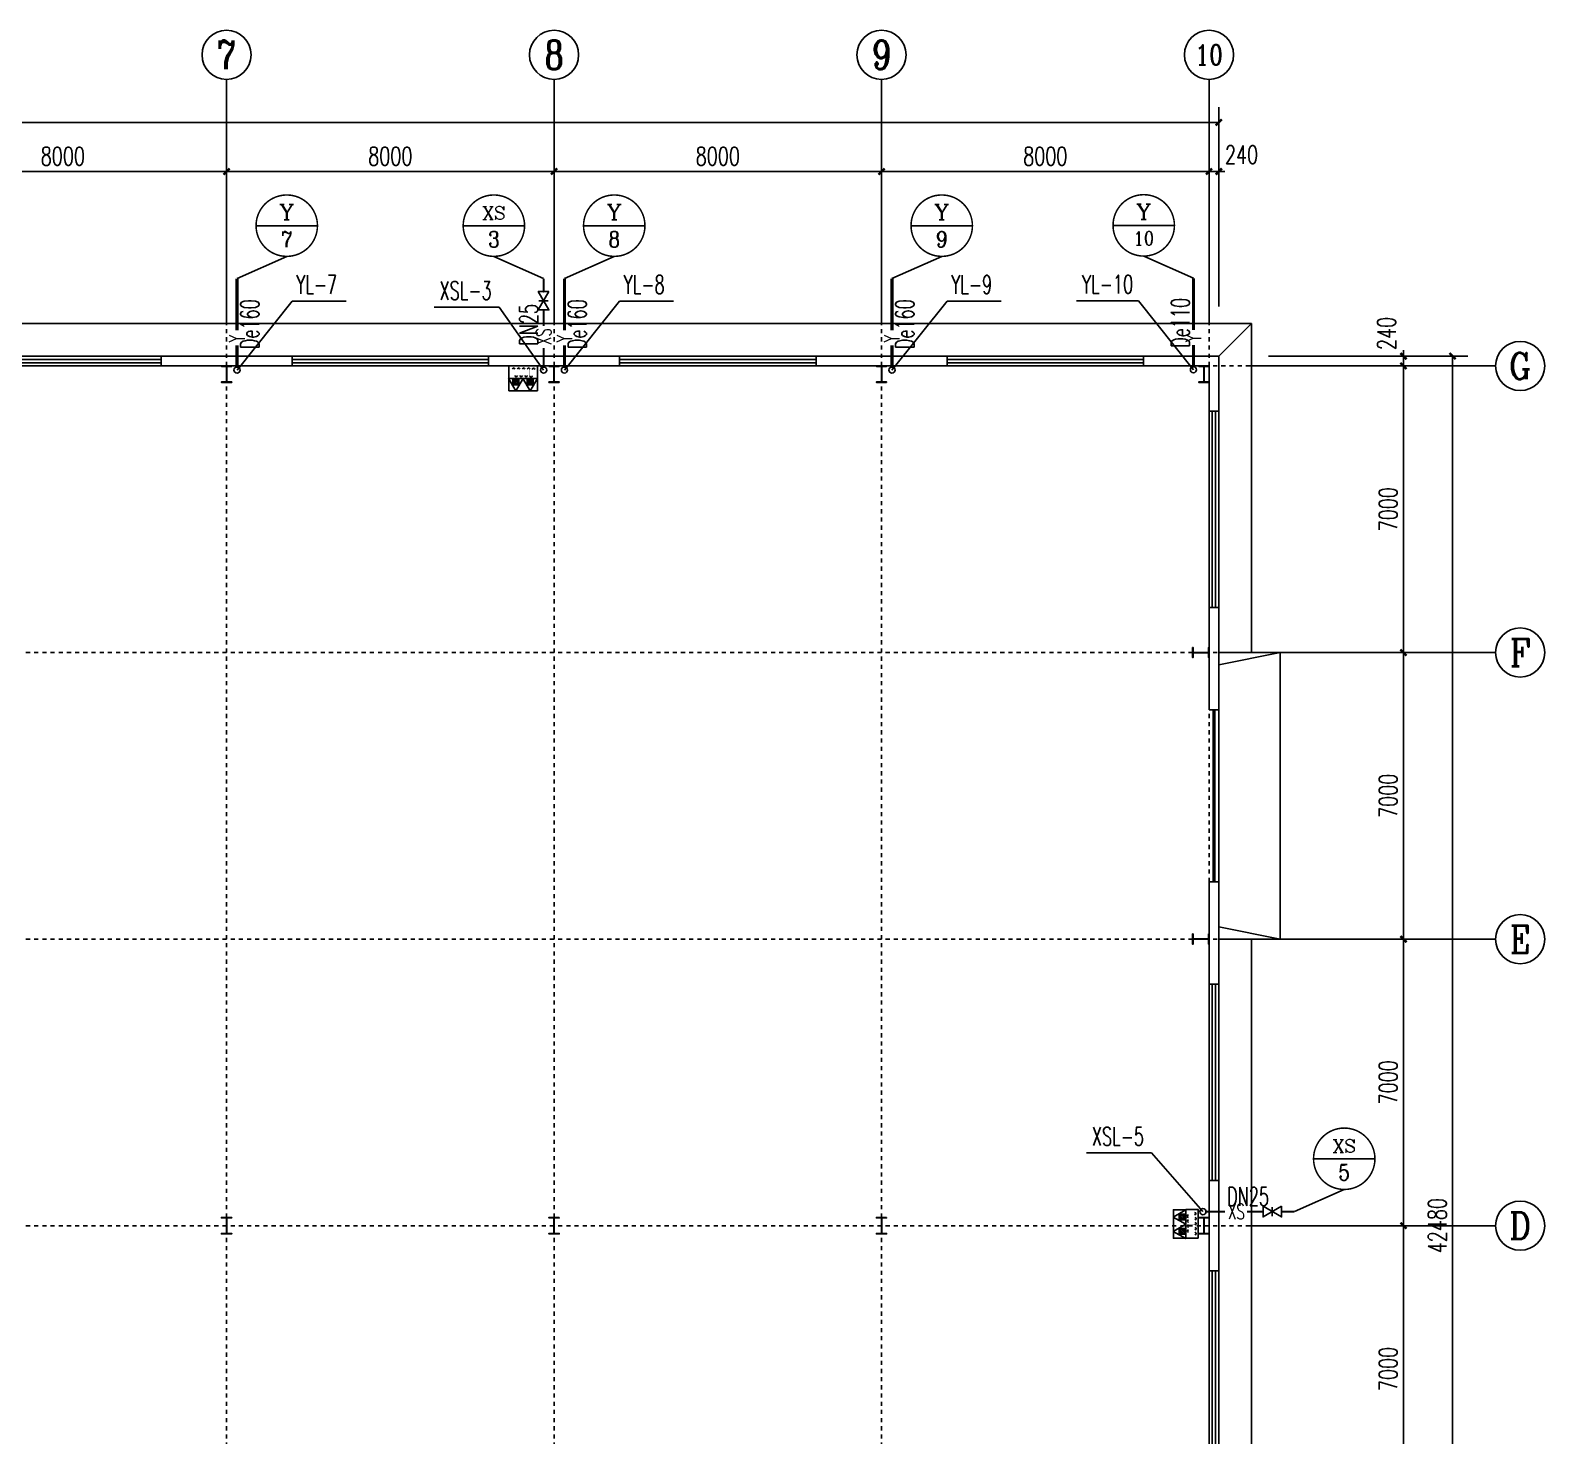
# Model space of a CAD drawing. Header units: millimetres. Extents: x 418357 to 841680, y 53918 to 109839.
# Drawn here: x 418408.06 to 418445.06, y 55184.31 to 55218.64 of the extents above; entities that cross this region are included whole.
import ezdxf
from ezdxf.enums import TextEntityAlignment as Align

# ---------------------------------------------------------------- set-up
doc = ezdxf.new("R2010")
doc.units = ezdxf.units.MM
doc.linetypes.add('DASH', pattern=[0.35, 0.25, -0.1])
doc.linetypes.add('DOTE', pattern=[2.42, 2, -0.2, 0.02, -0.2])
for name, color, linetype in [('0 - 梁柱', 3, 'Continuous'), ('AXIS', 171, 'Continuous'), ('AXIS_TEXT', 7, 'Continuous'), ('DIM_消防', 3, 'Continuous'), ('DIM_雨水', 3, 'Continuous'), ('DOTE', 8, 'DOTE'), ('GROUND', 150, 'Continuous'), ('JZ__灭火器', 6, 'Continuous'), ('PIPE-消防', 1, 'Continuous'), ('PIPE-雨水', 4, 'Continuous'), ('S_WALL', 9, 'Continuous'), ('STAIR', 3, 'Continuous'), ('TEXT_消防', 7, 'Continuous'), ('TEXT_雨水', 7, 'Continuous'), ('TWT_TEXT', 7, 'Continuous'), ('VALVE_消防', 7, 'Continuous'), ('VPIPE-消防', 1, 'Continuous'), ('VPIPE-雨水', 4, 'Continuous'), ('WALL-PARAPET', 6, 'Continuous'), ('WINDOW', 8, 'Continuous')]:
    doc.layers.add(name, color=color, linetype=linetype)
doc.styles.add('_TCH_AXIS', font='COMPLEX', dxfattribs={"bigfont": 'GBCBIG'})
doc.styles.add('_TCH_DIM_T3', font='SIMPLEX', dxfattribs={"width": 0.705882, "bigfont": 'GBCBIG'})
doc.styles.add('_TWT_CIRCLE', font='COMPLEX', dxfattribs={"width": 1.1, "height": 3, "bigfont": 'HZTXT'})
doc.styles.add('_TWT_PIPEDN', font='SIMPLEX', dxfattribs={"width": 0.8, "height": 3, "bigfont": 'HZTXT'})
doc.styles.add('_TWT_PIPETEXT', font='COMPLEX', dxfattribs={"width": 0.8, "height": 2.5, "bigfont": 'HZTXT'})
doc.styles.add('_TWT_SERIAL', font='COMPLEX', dxfattribs={"width": 0.8, "height": 3, "bigfont": 'HZTXT'})
doc.styles.add('COMPLEX', font='COMPLEX')
doc.dimstyles.new('_TCH_ARCH&&150', dxfattribs={"dimtxt": 446.25, "dimasz": 150, "dimexe": 375, "dimexo": 450, "dimgap": 150, "dimtad": 1, "dimdec": 0, "dimzin": 0, "dimdsep": 46, "dimtxsty": '_TCH_DIM_T3', "dimblk": 'ARCHTICK', "dimcen": 0.09, "dimclrt": 7, "dimazin": 2, "dimtfac": 1, "dimtdec": 0, "dimtix": 1, "dimtmove": 2, "dimatfit": 3, "dimfxl": 0, "dimtolj": 1, "dimtzin": 0, "dimarcsym": 0})

# ---------------------------------------------------------------- blocks, each defined once
blk = doc.blocks.new('A$C670E4FA6')
at = {"layer": '0 - 梁柱'}
h = blk.add_hatch(color=256, dxfattribs=at)
h.paths.add_polyline_path([(125, 0), (0, 0), (0, 12), (120, 12), (120, 200), (125, 200)])
h.paths.add_polyline_path([(250, 0), (125, 0), (125, 200), (130, 200), (130, 12), (250, 12)])
h.paths.add_polyline_path([(250, 388), (130, 388), (130, 200), (125, 200), (125, 400), (250, 400)])
h.paths.add_polyline_path([(125, 200), (120, 200), (120, 388), (0, 388), (0, 400), (125, 400)])
blk.add_lwpolyline([(0, 400), (0, 388), (120, 388), (120, 12), (0, 12), (0, 0), (250, 0), (250, 12), (130, 12), (130, 388), (250, 388), (250, 400)], close=True, dxfattribs=at)
blk = doc.blocks.new('消防软管卷盘')
blk.add_lwpolyline([(4963954, 151899), (4963954, 150312), (4964641, 150312), (4964641, 151899)], close=True)
for points, const_width in [([(4964134, 151704), (4964482, 151704)], 1), ([(4964134, 151566), (4964482, 151566)], 1), ([(4964134, 151428), (4964482, 151428)], 1), ([(4964134, 151290), (4964482, 151290)], 1), ([(4964134, 151152), (4964482, 151152)], 1), ([(4964134, 151014), (4964482, 151014)], 0.1), ([(4964134, 150876), (4964482, 150876)], 1), ([(4964134, 150738), (4964482, 150738)], 1), ([(4964150, 150600), (4964499, 150600)], 1), ([(4964150, 150462), (4964499, 150462)], 1)]:
    blk.add_lwpolyline(points, dxfattribs=dict(const_width=const_width))
for centre, start, end in [((4964134, 151636), 90, 270), ((4964134, 151360), 90, 270), ((4964134, 151084), 90, 270), ((4964482, 151498), 270, 90), ((4964482, 151222), 270, 90), ((4964482, 150946), 270, 90), ((4964134, 150808), 90, 270), ((4964150, 150532), 90, 270), ((4964499, 150670), 270, 90)]:
    blk.add_arc(centre, 69, start, end)
blk = doc.blocks.new('手提式干粉灭火器')
h = blk.add_hatch()
h.set_pattern_fill('ANSI31', color=256, scale=225.365854, style=0)
h.set_pattern_definition([(45, (276289.086, 185586.136), (-19.9197154, 19.9197154), [])])
h.paths.add_polyline_path([(72, 158), (-72, 158), (-72, 19), (72, 19)])
for points in [[(0, 303), (-175, 0), (175, 0)], [(-72, 19), (72, 19), (72, 158), (-72, 158)]]:
    blk.add_lwpolyline(points, close=True)
blk = doc.blocks.new('92623')
blk.add_lwpolyline([(8910066, 83014), (8909273, 83014), (8909273, 82670), (8910066, 82670)], close=True)
at = {"xscale": -0.5, "yscale": 0.5, "zscale": 0.5, "rotation": 89.99999999998747}
blk.add_blockref('消防软管卷盘', (8985223, 2565334), dxfattribs=at)
at = {"layer": 'JZ__灭火器', "xscale": 1.141071624, "yscale": 1.141071624, "zscale": 1.141071624, "rotation": 180}
for p in [(8909466, 83014), (8909863, 83014)]:
    blk.add_blockref('手提式干粉灭火器', p, dxfattribs=at)
blk = doc.blocks.new('_AXISO')
blk.add_circle((0, 0), 0.5)
at = {"layer": 'AXIS_TEXT', "style": 'COMPLEX', "width": 1.041667}
blk.add_attdef('A', text='', height=0.56, dxfattribs=at).set_placement((-0.25, -0.28), (0.25, -0.28), align=Align.FIT)
blk = doc.blocks.new('_ArchTick')
at = {"color": 0, "linetype": 'ByBlock', "const_width": 0.4}
blk.add_lwpolyline([(-0.5, -0.5), (0.5, 0.5)], dxfattribs=at)
blk = doc.blocks.new('*D218')
at = {"layer": 'AXIS', "color": 0, "lineweight": -2}
for p, q in [((430593, 112172), (430593, 117047)), ((503073, 112172), (503073, 117047)), ((430593, 116672), (503073, 116672))]:
    blk.add_line(p, q, dxfattribs=at)
at = {"layer": 'Defpoints', "color": 0, "lineweight": -2}
for p in [(503073, 116672), (430593, 111722), (503073, 111722)]:
    blk.add_point(p, dxfattribs=at)
at = {"layer": 'AXIS', "color": 0, "lineweight": -2, "xscale": 150, "yscale": 150, "zscale": 150, "rotation": 180}
blk.add_blockref('_ArchTick', (430593, 116672), dxfattribs=at)
at = {"layer": 'AXIS', "color": 0, "lineweight": -2, "xscale": 150, "yscale": 150, "zscale": 150}
blk.add_blockref('_ArchTick', (503073, 116672), dxfattribs=at)
at = {"layer": 'AXIS', "color": 7, "insert": (466833, 117045), "char_height": 446.2, "attachment_point": 5, "style": '_TCH_DIM_T3'}
blk.add_mtext('\\A1;72480', dxfattribs=at)
blk = doc.blocks.new('*D226')
at = {"layer": 'AXIS', "color": 0, "lineweight": -2}
for p, q in [((470833, 112172), (470833, 115847)), ((478833, 112172), (478833, 115847)), ((470833, 115472), (478833, 115472))]:
    blk.add_line(p, q, dxfattribs=at)
at = {"layer": 'Defpoints', "color": 0, "lineweight": -2}
for p in [(478833, 115472), (470833, 111722), (478833, 111722)]:
    blk.add_point(p, dxfattribs=at)
at = {"layer": 'AXIS', "color": 0, "lineweight": -2, "xscale": 150, "yscale": 150, "zscale": 150, "rotation": 180}
blk.add_blockref('_ArchTick', (470833, 115472), dxfattribs=at)
at = {"layer": 'AXIS', "color": 0, "lineweight": -2, "xscale": 150, "yscale": 150, "zscale": 150}
blk.add_blockref('_ArchTick', (478833, 115472), dxfattribs=at)
at = {"layer": 'AXIS', "color": 7, "insert": (474833, 115845), "char_height": 446.2, "attachment_point": 5, "style": '_TCH_DIM_T3'}
blk.add_mtext('\\A1;8000', dxfattribs=at)
blk = doc.blocks.new('*D227')
at = {"layer": 'AXIS', "color": 0, "lineweight": -2}
for p, q in [((478833, 112172), (478833, 115847)), ((486833, 112172), (486833, 115847)), ((478833, 115472), (486833, 115472))]:
    blk.add_line(p, q, dxfattribs=at)
at = {"layer": 'Defpoints', "color": 0, "lineweight": -2}
for p in [(486833, 115472), (478833, 111722), (486833, 111722)]:
    blk.add_point(p, dxfattribs=at)
at = {"layer": 'AXIS', "color": 0, "lineweight": -2, "xscale": 150, "yscale": 150, "zscale": 150, "rotation": 180}
blk.add_blockref('_ArchTick', (478833, 115472), dxfattribs=at)
at = {"layer": 'AXIS', "color": 0, "lineweight": -2, "xscale": 150, "yscale": 150, "zscale": 150}
blk.add_blockref('_ArchTick', (486833, 115472), dxfattribs=at)
at = {"layer": 'AXIS', "color": 7, "insert": (482833, 115845), "char_height": 446.2, "attachment_point": 5, "style": '_TCH_DIM_T3'}
blk.add_mtext('\\A1;8000', dxfattribs=at)
blk = doc.blocks.new('*D228')
at = {"layer": 'AXIS', "color": 0, "lineweight": -2}
for p, q in [((486833, 112172), (486833, 115847)), ((494833, 112172), (494833, 115847)), ((486833, 115472), (494833, 115472))]:
    blk.add_line(p, q, dxfattribs=at)
at = {"layer": 'Defpoints', "color": 0, "lineweight": -2}
for p in [(494833, 115472), (486833, 111722), (494833, 111722)]:
    blk.add_point(p, dxfattribs=at)
at = {"layer": 'AXIS', "color": 0, "lineweight": -2, "xscale": 150, "yscale": 150, "zscale": 150, "rotation": 180}
blk.add_blockref('_ArchTick', (486833, 115472), dxfattribs=at)
at = {"layer": 'AXIS', "color": 0, "lineweight": -2, "xscale": 150, "yscale": 150, "zscale": 150}
blk.add_blockref('_ArchTick', (494833, 115472), dxfattribs=at)
at = {"layer": 'AXIS', "color": 7, "insert": (490833, 115845), "char_height": 446.2, "attachment_point": 5, "style": '_TCH_DIM_T3'}
blk.add_mtext('\\A1;8000', dxfattribs=at)
blk = doc.blocks.new('*D229')
at = {"layer": 'AXIS', "color": 0, "lineweight": -2}
for p, q in [((494833, 112172), (494833, 115847)), ((502833, 112172), (502833, 115847)), ((494833, 115472), (502833, 115472))]:
    blk.add_line(p, q, dxfattribs=at)
at = {"layer": 'Defpoints', "color": 0, "lineweight": -2}
for p in [(502833, 115472), (494833, 111722), (502833, 111722)]:
    blk.add_point(p, dxfattribs=at)
at = {"layer": 'AXIS', "color": 0, "lineweight": -2, "xscale": 150, "yscale": 150, "zscale": 150, "rotation": 180}
blk.add_blockref('_ArchTick', (494833, 115472), dxfattribs=at)
at = {"layer": 'AXIS', "color": 0, "lineweight": -2, "xscale": 150, "yscale": 150, "zscale": 150}
blk.add_blockref('_ArchTick', (502833, 115472), dxfattribs=at)
at = {"layer": 'AXIS', "color": 7, "insert": (498833, 115845), "char_height": 446.2, "attachment_point": 5, "style": '_TCH_DIM_T3'}
blk.add_mtext('\\A1;8000', dxfattribs=at)
blk = doc.blocks.new('*D230')
at = {"layer": 'AXIS', "color": 0, "lineweight": -2}
for p, q in [((502833, 112172), (502833, 115847)), ((503073, 112172), (503073, 115847)), ((502833, 115472), (502683, 115472)), ((502833, 115472), (503073, 115472)), ((503073, 115472), (503223, 115472))]:
    blk.add_line(p, q, dxfattribs=at)
at = {"layer": 'Defpoints', "color": 0, "lineweight": -2}
for p in [(503073, 115472), (502833, 111722), (503073, 111722)]:
    blk.add_point(p, dxfattribs=at)
at = {"layer": 'AXIS', "color": 0, "lineweight": -2, "xscale": 150, "yscale": 150, "zscale": 150}
blk.add_blockref('_ArchTick', (502833, 115472), dxfattribs=at)
at = {"layer": 'AXIS', "color": 0, "lineweight": -2, "xscale": 150, "yscale": 150, "zscale": 150, "rotation": 180}
blk.add_blockref('_ArchTick', (503073, 115472), dxfattribs=at)
at = {"layer": 'AXIS', "color": 7, "insert": (503628, 115884), "char_height": 446.2, "attachment_point": 5, "style": '_TCH_DIM_T3'}
blk.add_mtext('\\A1;240', dxfattribs=at)
blk = doc.blocks.new('*D241')
at = {"layer": 'AXIS', "color": 0, "lineweight": -2}
for p, q in [((504283, 110962), (509158, 110962)), ((508783, 68482), (508783, 110962)), ((504283, 68482), (509158, 68482))]:
    blk.add_line(p, q, dxfattribs=at)
at = {"layer": 'Defpoints', "color": 0, "lineweight": -2}
for p in [(503833, 110962), (508783, 110962), (503833, 68482)]:
    blk.add_point(p, dxfattribs=at)
at = {"layer": 'AXIS', "color": 0, "lineweight": -2, "xscale": 150, "yscale": 150, "zscale": 150}
for p, rotation in [((508783, 110962), 90), ((508783, 68482), 270)]:
    blk.add_blockref('_ArchTick', p, dxfattribs=dict(at, rotation=rotation))
at = {"layer": 'AXIS', "color": 7, "insert": (508410, 89722), "char_height": 446.2, "attachment_point": 5, "rotation": 90, "style": '_TCH_DIM_T3'}
blk.add_mtext('\\A1;42480', dxfattribs=at)
blk = doc.blocks.new('*D245')
at = {"layer": 'AXIS', "color": 0, "lineweight": -2}
for p, q in [((504283, 89722), (507958, 89722)), ((507583, 82722), (507583, 89722)), ((504283, 82722), (507958, 82722))]:
    blk.add_line(p, q, dxfattribs=at)
at = {"layer": 'Defpoints', "color": 0, "lineweight": -2}
for p in [(503833, 89722), (507583, 89722), (503833, 82722)]:
    blk.add_point(p, dxfattribs=at)
at = {"layer": 'AXIS', "color": 0, "lineweight": -2, "xscale": 150, "yscale": 150, "zscale": 150}
for p, rotation in [((507583, 89722), 90), ((507583, 82722), 270)]:
    blk.add_blockref('_ArchTick', p, dxfattribs=dict(at, rotation=rotation))
at = {"layer": 'AXIS', "color": 7, "insert": (507210, 86222), "char_height": 446.2, "attachment_point": 5, "rotation": 90, "style": '_TCH_DIM_T3'}
blk.add_mtext('\\A1;7000', dxfattribs=at)
blk = doc.blocks.new('*D246')
at = {"layer": 'AXIS', "color": 0, "lineweight": -2}
for p, q in [((504283, 96722), (507958, 96722)), ((507583, 89722), (507583, 96722)), ((504283, 89722), (507958, 89722))]:
    blk.add_line(p, q, dxfattribs=at)
at = {"layer": 'Defpoints', "color": 0, "lineweight": -2}
for p in [(503833, 96722), (507583, 96722), (503833, 89722)]:
    blk.add_point(p, dxfattribs=at)
at = {"layer": 'AXIS', "color": 0, "lineweight": -2, "xscale": 150, "yscale": 150, "zscale": 150}
for p, rotation in [((507583, 96722), 90), ((507583, 89722), 270)]:
    blk.add_blockref('_ArchTick', p, dxfattribs=dict(at, rotation=rotation))
at = {"layer": 'AXIS', "color": 7, "insert": (507210, 93222), "char_height": 446.2, "attachment_point": 5, "rotation": 90, "style": '_TCH_DIM_T3'}
blk.add_mtext('\\A1;7000', dxfattribs=at)
blk = doc.blocks.new('*D247')
at = {"layer": 'AXIS', "color": 0, "lineweight": -2}
for p, q in [((504283, 103722), (507958, 103722)), ((507583, 96722), (507583, 103722)), ((504283, 96722), (507958, 96722))]:
    blk.add_line(p, q, dxfattribs=at)
at = {"layer": 'Defpoints', "color": 0, "lineweight": -2}
for p in [(503833, 103722), (507583, 103722), (503833, 96722)]:
    blk.add_point(p, dxfattribs=at)
at = {"layer": 'AXIS', "color": 0, "lineweight": -2, "xscale": 150, "yscale": 150, "zscale": 150}
for p, rotation in [((507583, 103722), 90), ((507583, 96722), 270)]:
    blk.add_blockref('_ArchTick', p, dxfattribs=dict(at, rotation=rotation))
at = {"layer": 'AXIS', "color": 7, "insert": (507210, 100222), "char_height": 446.2, "attachment_point": 5, "rotation": 90, "style": '_TCH_DIM_T3'}
blk.add_mtext('\\A1;7000', dxfattribs=at)
blk = doc.blocks.new('*D248')
at = {"layer": 'AXIS', "color": 0, "lineweight": -2}
for p, q in [((504283, 110722), (507958, 110722)), ((507583, 103722), (507583, 110722)), ((504283, 103722), (507958, 103722))]:
    blk.add_line(p, q, dxfattribs=at)
at = {"layer": 'Defpoints', "color": 0, "lineweight": -2}
for p in [(503833, 110722), (507583, 110722), (503833, 103722)]:
    blk.add_point(p, dxfattribs=at)
at = {"layer": 'AXIS', "color": 0, "lineweight": -2, "xscale": 150, "yscale": 150, "zscale": 150}
for p, rotation in [((507583, 110722), 90), ((507583, 103722), 270)]:
    blk.add_blockref('_ArchTick', p, dxfattribs=dict(at, rotation=rotation))
at = {"layer": 'AXIS', "color": 7, "insert": (507210, 107222), "char_height": 446.2, "attachment_point": 5, "rotation": 90, "style": '_TCH_DIM_T3'}
blk.add_mtext('\\A1;7000', dxfattribs=at)
blk = doc.blocks.new('*D249')
at = {"layer": 'AXIS', "color": 0, "lineweight": -2}
for p, q in [((507583, 110962), (507583, 111112)), ((504283, 110962), (507958, 110962)), ((504283, 110722), (507958, 110722)), ((507583, 110722), (507583, 110962)), ((507583, 110722), (507583, 110572))]:
    blk.add_line(p, q, dxfattribs=at)
at = {"layer": 'Defpoints', "color": 0, "lineweight": -2}
for p in [(503833, 110962), (503833, 110722), (507583, 110962)]:
    blk.add_point(p, dxfattribs=at)
at = {"layer": 'AXIS', "color": 0, "lineweight": -2, "xscale": 150, "yscale": 150, "zscale": 150}
for p, rotation in [((507583, 110962), 270), ((507583, 110722), 90)]:
    blk.add_blockref('_ArchTick', p, dxfattribs=dict(at, rotation=rotation))
at = {"layer": 'AXIS', "color": 7, "insert": (507170, 111517), "char_height": 446.2, "attachment_point": 5, "rotation": 90, "style": '_TCH_DIM_T3'}
blk.add_mtext('\\A1;240', dxfattribs=at)
blk = doc.blocks.new('$DorLib2D$00000213')
at = {"color": 0, "linetype": 'DASH', "const_width": 0.02}
blk.add_lwpolyline([(0.5, 0), (-0.5, 0)], dxfattribs=at)
blk = doc.blocks.new('$TCHSYS$WIN2D')
for p, q in [((-0.5, 0.5), (0.5, 0.5)), ((-0.5, 0.5), (-0.5, -0.5)), ((0.5, 0.5), (0.5, -0.5)), ((0.5, 0.1667), (-0.5, 0.1667)), ((0.5, -0.1667), (-0.5, -0.1667)), ((-0.5, -0.5), (0.5, -0.5))]:
    blk.add_line(p, q)
blk = doc.blocks.new('$VALVE$00000296')
for points in [[(-125, 72), (-125, -72), (125, 72), (125, -72), (-125, 72)], [(0, 60), (0, -64)]]:
    blk.add_lwpolyline(points)
for p in [(-125, 0), (125, 0)]:
    blk.add_point(p)
blk = doc.blocks.new('132423')
at = {"layer": 'AXIS', "lineweight": -2}
for p, q in [((478833, 111722), (478833, 117722)), ((486833, 111722), (486833, 117722)), ((494833, 111722), (494833, 117722)), ((502833, 111722), (502833, 117722)), ((503833, 110722), (509833, 110722)), ((503833, 103722), (509833, 103722)), ((503833, 96722), (509833, 96722)), ((503833, 89722), (509833, 89722))]:
    blk.add_line(p, q, dxfattribs=at)
at = {"layer": 'DIM_消防', "lineweight": -2}
for p, q in [((481053.2, 114149.4), (479553.2, 114149.4)), ((486112.8, 114149.4), (484612.8, 114149.4)), ((489053.2, 114149.4), (487553.2, 114149.4)), ((497053.2, 114149.4), (495553.2, 114149.4)), ((501987.8, 114156.7), (500487.8, 114156.7)), ((485488.4, 112158.2), (483900.9, 112158.2)), ((486578.3, 110621.9), (485488.4, 112158.2)), ((501424.3, 91497.8), (499836.8, 91497.8)), ((502684, 90065.9), (501424.3, 91497.8)), ((506886.2, 91356.6), (505386.2, 91356.6))]:
    blk.add_line(p, q, dxfattribs=at)
at = {"layer": 'DIM_消防', "lineweight": -2, "const_width": 37.5}
for points in [[(481053.2, 114149.4, 1), (479553.2, 114149.4, 1)], [(486112.8, 114149.4, 1), (484612.8, 114149.4, 1)], [(489053.2, 114149.4, 1), (487553.2, 114149.4, 1)], [(497053.2, 114149.4, 1), (495553.2, 114149.4, 1)], [(501987.8, 114156.7, 1), (500487.8, 114156.7, 1)], [(506886.2, 91356.6, 1), (505386.2, 91356.6, 1)]]:
    blk.add_lwpolyline(points, format="xyb", close=True, dxfattribs=at)
at = {"layer": 'DIM_雨水', "lineweight": -2}
for p, q in [((479087.7, 110621.9), (480433.9, 112306.5)), ((480433.9, 112306.5), (481753.2, 112306.5)), ((487087.7, 110621.9), (488433.9, 112306.5)), ((488433.9, 112306.5), (489753.2, 112306.5)), ((495087.7, 110621.9), (496433.9, 112306.5)), ((496433.9, 112306.5), (497753.2, 112306.5)), ((501107.1, 112313.8), (499597.6, 112313.8)), ((502453.3, 110629.2), (501107.1, 112313.8))]:
    blk.add_line(p, q, dxfattribs=at)
at = {"layer": 'DOTE'}
for p, q in [((478833, 67722), (478833, 111722)), ((486833, 67722), (486833, 111722)), ((494833, 67722), (494833, 111722)), ((502833, 67722), (502833, 111722)), ((503833, 110722), (429833, 110722)), ((503833, 103722), (429833, 103722)), ((503833, 96722), (429833, 96722)), ((503833, 89722), (429833, 89722))]:
    blk.add_line(p, q, dxfattribs=at)
at = {"layer": 'GROUND', "color": 8, "lineweight": -2}
for p, q in [((503873, 111762), (429793, 111762)), ((503073, 110962), (503873, 111762)), ((503873, 103722), (503873, 111762)), ((503073, 110962), (430593, 110962)), ((503073, 103722), (503073, 110962)), ((503073, 82722), (503073, 96722)), ((503873, 82722), (503873, 96722))]:
    blk.add_line(p, q, dxfattribs=at)
at = {"layer": 'PIPE-消防', "linetype": 'Continuous', "lineweight": -2, "ltscale": 1.5, "const_width": 52.5}
for points in [[(486578.3, 112541.4), (486578.3, 112858.7)], [(486578.3, 111696.9), (486578.3, 112091.4)], [(486578.3, 110696.9), (486578.3, 111158.3)], [(502759, 90065.9), (503220.4, 90065.9)], [(503759, 90065.9), (504153.5, 90065.9)], [(504603.5, 90065.9), (504920.7, 90065.9)]]:
    blk.add_lwpolyline(points, dxfattribs=at)
at = {"layer": 'PIPE-雨水', "linetype": 'Continuous', "lineweight": -2, "ltscale": 1.5, "const_width": 75}
for points in [[(479087.7, 111591.9), (479087.7, 112858.7)], [(487087.7, 111591.9), (487087.7, 112858.7)], [(495087.7, 111591.9), (495087.7, 112858.7)], [(502453.3, 111599.2), (502453.3, 112865.9)], [(479087.7, 110696.9), (479087.7, 111224.8)], [(487087.7, 110696.9), (487087.7, 111224.8)], [(495087.7, 110696.9), (495087.7, 111224.8)], [(502453.3, 110704.2), (502453.3, 111232)]]:
    blk.add_lwpolyline(points, dxfattribs=at)
at = {"layer": 'S_WALL', "color": 3}
for p, q in [((480303.2, 113399.4), (479087.7, 112858.7)), ((485362.8, 113399.4), (486578.3, 112858.7)), ((488303.2, 113399.4), (487087.7, 112858.7)), ((496303.2, 113399.4), (495087.7, 112858.7)), ((501237.8, 113406.7), (502453.3, 112865.9)), ((506136.2, 90606.6), (504920.7, 90065.9))]:
    blk.add_line(p, q, dxfattribs=at)
at = {"layer": 'STAIR', "color": 8, "lineweight": -2}
for p, q in [((504573, 103722), (503073, 103722)), ((503073, 96722), (503073, 103722)), ((503073, 103422), (504573, 103722)), ((504573, 96722), (504573, 103722)), ((503073, 97022), (504573, 96722)), ((504573, 96722), (503073, 96722))]:
    blk.add_line(p, q, dxfattribs=at)
at = {"layer": 'VPIPE-消防', "linetype": 'Continuous', "lineweight": -2}
for centre in [(486578.3, 110621.9), (502684, 90065.9)]:
    blk.add_circle(centre, 75, dxfattribs=at)
at = {"layer": 'VPIPE-雨水', "linetype": 'Continuous', "lineweight": -2}
for centre in [(479087.7, 110621.9), (487087.7, 110621.9), (495087.7, 110621.9), (502453.3, 110629.2)]:
    blk.add_circle(centre, 75, dxfattribs=at)
at = {"layer": 'WALL-PARAPET', "lineweight": -2}
for p, q in [((480433, 110962), (477233, 110962)), ((477233, 110962), (477233, 110722)), ((477233, 110722), (480433, 110722)), ((480433, 110722), (480433, 110962)), ((488433, 110962), (485233, 110962)), ((485233, 110962), (485233, 110722)), ((485233, 110722), (488433, 110722)), ((488433, 110722), (488433, 110962)), ((496433, 110962), (493233, 110962)), ((493233, 110962), (493233, 110722)), ((493233, 110722), (496433, 110722)), ((496433, 110722), (496433, 110962)), ((503073, 110962), (501233, 110962)), ((501233, 110962), (501233, 110722)), ((501233, 110722), (502833, 110722)), ((502833, 110722), (502833, 109622)), ((503073, 109622), (503073, 110962)), ((502833, 109622), (503073, 109622)), ((502833, 104822), (502833, 102322)), ((503073, 104822), (502833, 104822)), ((503073, 102322), (503073, 104822)), ((502833, 102322), (503073, 102322)), ((502833, 98122), (502833, 95622)), ((503073, 98122), (502833, 98122)), ((503073, 95622), (503073, 98122)), ((502833, 95622), (503073, 95622)), ((502833, 90822), (502833, 88622)), ((503073, 90822), (502833, 90822)), ((503073, 88622), (503073, 90822)), ((502833, 88622), (503073, 88622))]:
    blk.add_line(p, q, dxfattribs=at)
at = {"layer": 'WINDOW', "lineweight": -2}
blk.add_line((503073, 102322), (503073, 98122), dxfattribs=at)
at = {"xscale": 0.882, "yscale": 0.882, "zscale": 0.882}
blk.add_blockref('92623', (-7372250, 37200.9), dxfattribs=at)
at = {"xscale": -0.882, "yscale": 0.882, "zscale": 0.882, "rotation": 270}
blk.add_blockref('92623', (429047.5, -7768565.9), dxfattribs=at)
at = {"layer": '0 - 梁柱', "rotation": 180}
for p in [(478958, 110722), (486958, 110722), (494958, 110722), (502833, 110722)]:
    blk.add_blockref('A$C670E4FA6', p, dxfattribs=at)
at = {"layer": '0 - 梁柱', "xscale": -1, "rotation": 90}
for p in [(502833, 103847), (502833, 96847)]:
    blk.add_blockref('A$C670E4FA6', p, dxfattribs=at)
at = {"layer": '0 - 梁柱', "xscale": -1}
for p in [(478958, 89522), (486958, 89522), (494958, 89522), (502833, 89522)]:
    blk.add_blockref('A$C670E4FA6', p, dxfattribs=at)
at = {"layer": 'AXIS'}
ref = blk.add_blockref('_AXISO', (478833, 118322), dxfattribs=dict(at, xscale=1200, yscale=1200, zscale=1200))
ref.add_attrib('A', '7', dxfattribs={"layer": 'AXIS_TEXT', "height": 698.9, "style": '_TCH_AXIS'}).set_placement((478600, 117972.5), (479066, 117972.5), align=Align.FIT)
ref = blk.add_blockref('_AXISO', (486833, 118322), dxfattribs=dict(at, xscale=1200, yscale=1200, zscale=1200))
ref.add_attrib('A', '8', dxfattribs={"layer": 'AXIS_TEXT', "height": 698.9, "style": '_TCH_AXIS'}).set_placement((486600, 117972.5), (487066, 117972.5), align=Align.FIT)
ref = blk.add_blockref('_AXISO', (494833, 118322), dxfattribs=dict(at, xscale=1200, yscale=1200, zscale=1200))
ref.add_attrib('A', '9', dxfattribs={"layer": 'AXIS_TEXT', "height": 698.9, "style": '_TCH_AXIS'}).set_placement((494600, 117972.5), (495066, 117972.5), align=Align.FIT)
ref = blk.add_blockref('_AXISO', (502833, 118322), dxfattribs=dict(at, xscale=1200, yscale=1200, zscale=1200))
ref.add_attrib('A', '10', dxfattribs={"layer": 'AXIS_TEXT', "height": 492.67, "style": '_TCH_AXIS'}).set_placement((502492.8, 118075.6), (503173.2, 118075.6), align=Align.FIT)
ref = blk.add_blockref('_AXISO', (510433, 110722), dxfattribs=dict(at, xscale=1200, yscale=1200, zscale=1200))
ref.add_attrib('A', 'G', dxfattribs={"layer": 'AXIS_TEXT', "height": 637.8, "style": '_TCH_AXIS'}).set_placement((510159.7, 110403.1), (510706.3, 110403.1), align=Align.FIT)
ref = blk.add_blockref('_AXISO', (510433, 103722), dxfattribs=dict(at, xscale=1200, yscale=1200, zscale=1200))
ref.add_attrib('A', 'F', dxfattribs={"layer": 'AXIS_TEXT', "height": 668.2, "style": '_TCH_AXIS'}).set_placement((510178.4, 103387.9), (510687.5, 103387.9), align=Align.FIT)
ref = blk.add_blockref('_AXISO', (510433, 96722), dxfattribs=dict(at, xscale=1200, yscale=1200, zscale=1200))
ref.add_attrib('A', 'E', dxfattribs={"layer": 'AXIS_TEXT', "height": 668.2, "style": '_TCH_AXIS'}).set_placement((510178.4, 96387.9), (510687.5, 96387.9), align=Align.FIT)
ref = blk.add_blockref('_AXISO', (510433, 89722), dxfattribs=dict(at, xscale=1200, yscale=1200, zscale=1200))
ref.add_attrib('A', 'D', dxfattribs={"layer": 'AXIS_TEXT', "height": 652.9, "style": '_TCH_AXIS'}).set_placement((510168.7, 89395.5), (510697.2, 89395.5), align=Align.FIT)
at = {"layer": 'VALVE_消防', "lineweight": -2, "xscale": -1.8, "yscale": -1.8, "zscale": 1.8, "rotation": 89.99999999999999}
blk.add_blockref('$VALVE$00000296', (486578.3, 112316.4), dxfattribs=at)
at = {"layer": 'VALVE_消防', "lineweight": -2, "xscale": -1.8, "yscale": 1.8, "zscale": 1.8}
blk.add_blockref('$VALVE$00000296', (504378.5, 90065.9), dxfattribs=at)
at = {"layer": 'WINDOW', "xscale": -4800, "yscale": -240, "zscale": -4800}
for p in [(474833, 110842), (482833, 110842), (490833, 110842), (498833, 110842)]:
    blk.add_blockref('$TCHSYS$WIN2D', p, dxfattribs=at)
at = {"layer": 'WINDOW', "rotation": 270}
for name, p, xscale, yscale, zscale in [('$TCHSYS$WIN2D', (502953, 107222), 4800, -240, 4800), ('$DorLib2D$00000213', (502953, 100222), 4200, -4200, 4200), ('$TCHSYS$WIN2D', (502953, 93222), 4800, -240, 4800), ('$TCHSYS$WIN2D', (502953, 86222), 4800, -240, 4800)]:
    blk.add_blockref(name, p, dxfattribs=dict(at, xscale=xscale, yscale=yscale, zscale=zscale))
at = {"layer": 'DIM_消防', "color": 7, "lineweight": -2, "style": '_TWT_CIRCLE'}
for s, height, p, p2 in [('Y', 372.7, (480117.7, 114291), (480488.6, 114291)), ('XS', 317.96, (485079.7, 114300), (485645.9, 114300)), ('Y', 372.7, (488117.7, 114291), (488488.6, 114291)), ('Y', 372.7, (496117.7, 114291), (496488.6, 114291)), ('Y', 372.7, (501052.3, 114298.2), (501423.3, 114298.2)), ('7', 388.1, (480160.9, 113622), (480445.5, 113622)), ('3', 388.1, (485220.5, 113622), (485505.1, 113622)), ('8', 388.1, (488160.9, 113622), (488445.5, 113622)), ('9', 388.1, (496160.9, 113622), (496445.5, 113622)), ('10', 336.64, (500982.1, 113672.6), (501493.5, 113672.6)), ('XS', 317.96, (505853.1, 91507.3), (506419.4, 91507.3)), ('5', 388.1, (505993.9, 90829.2), (506278.5, 90829.2))]:
    blk.add_text(s, height=height, dxfattribs=at).set_placement(p, p2, align=Align.FIT)
at = {"layer": 'TEXT_消防', "linetype": 'Continuous', "lineweight": -2, "style": '_TWT_PIPEDN', "width": 0.64}
blk.add_text('DN25', height=450, rotation=90, dxfattribs=at).set_placement((486439.1, 111212.3))
at = {"layer": 'TEXT_消防', "lineweight": -2, "style": '_TWT_PIPETEXT', "width": 0.64}
blk.add_text('XS', height=375, rotation=90, dxfattribs=at).set_placement((486765.8, 111233.3))
at = {"layer": 'TEXT_消防', "linetype": 'Continuous', "lineweight": -2, "style": '_TWT_PIPEDN', "width": 0.64}
blk.add_text('DN25', height=450, dxfattribs=at).set_placement((503274.3, 90209.8))
at = {"layer": 'TEXT_消防', "lineweight": -2, "style": '_TWT_PIPETEXT', "width": 0.64}
blk.add_text('XS', height=375, dxfattribs=at).set_placement((503295.4, 89878.4))
at = {"layer": 'TEXT_雨水', "linetype": 'Continuous', "lineweight": -2, "style": '_TWT_PIPEDN', "width": 0.64}
for s, p in [('De160', (479626.2, 111130)), ('De160', (487626.2, 111130)), ('De160', (495626.2, 111130)), ('De110', (502358, 111164.7))]:
    blk.add_text(s, height=450, rotation=90, dxfattribs=at).set_placement(p)
at = {"layer": 'TEXT_雨水', "lineweight": -2, "style": '_TWT_PIPETEXT', "width": 0.64}
for p in [(479275.2, 111299.8), (487275.2, 111299.8), (495275.2, 111299.8), (502640.8, 111307)]:
    blk.add_text('Y', height=375, rotation=90, dxfattribs=at).set_placement(p)
at = {"layer": 'TWT_TEXT', "lineweight": -2, "style": '_TWT_SERIAL', "width": 0.64}
for s, p in [('YL-7', (480534.8, 112486.5)), ('YL-8', (488534.8, 112486.5)), ('YL-9', (496534.8, 112486.5)), ('YL-10', (499732.6, 112493.8)), ('XSL-3', (484035.9, 112338.2)), ('XSL-5', (499971.8, 91677.8))]:
    blk.add_text(s, height=450, dxfattribs=at).set_placement(p)
at = {"layer": 'AXIS'}
for p1, p2, distance, picture, middle in [((430593, 111722), (503073, 111722), 4950, '*D218', (466833, 117045.1)), ((470833, 111722), (478833, 111722), 3750, '*D226', (474833, 115845.1)), ((478833, 111722), (486833, 111722), 3750, '*D227', (482833, 115845.1)), ((486833, 111722), (494833, 111722), 3750, '*D228', (490833, 115845.1)), ((494833, 111722), (502833, 111722), 3750, '*D229', (498833, 115845.1)), ((503833, 68482), (503833, 110962), -4950, '*D241', (508409.9, 89722)), ((503833, 103722), (503833, 110722), -3750, '*D248', (507209.9, 107222)), ((503833, 96722), (503833, 103722), -3750, '*D247', (507209.9, 100222)), ((503833, 89722), (503833, 96722), -3750, '*D246', (507209.9, 93222)), ((503833, 82722), (503833, 89722), -3750, '*D245', (507209.9, 86222))]:
    dim = blk.add_aligned_dim(p1=p1, p2=p2, distance=distance, dimstyle='_TCH_ARCH&&150', dxfattribs=at)
    dim.commit()
    dim.dimension.update_dxf_attribs({"geometry": picture, "text_midpoint": middle})
for base, p1, p2, angle, picture, middle in [((503073, 115472), (502833, 111722), (503073, 111722), 0, '*D230', (503628, 115884.5)), ((507583, 110962), (503833, 110722), (503833, 110962), 90, '*D249', (507170.5, 111517))]:
    dim = blk.add_linear_dim(base=base, p1=p1, p2=p2, angle=angle, dimstyle='_TCH_ARCH&&150', dxfattribs=at)
    dim.commit()
    dim.dimension.update_dxf_attribs({"geometry": picture, "text_midpoint": middle, "dimtype": 161})

msp = doc.modelspace()

# ---------------------------------------------------------------- block references
at = {"layer": 'Defpoints', "lineweight": -2, "xscale": 0.001, "yscale": 0.001, "zscale": 0.001}
msp.add_blockref('132423', (417934.025, 55099.718), dxfattribs=at)

doc.saveas('drawing.dxf')
